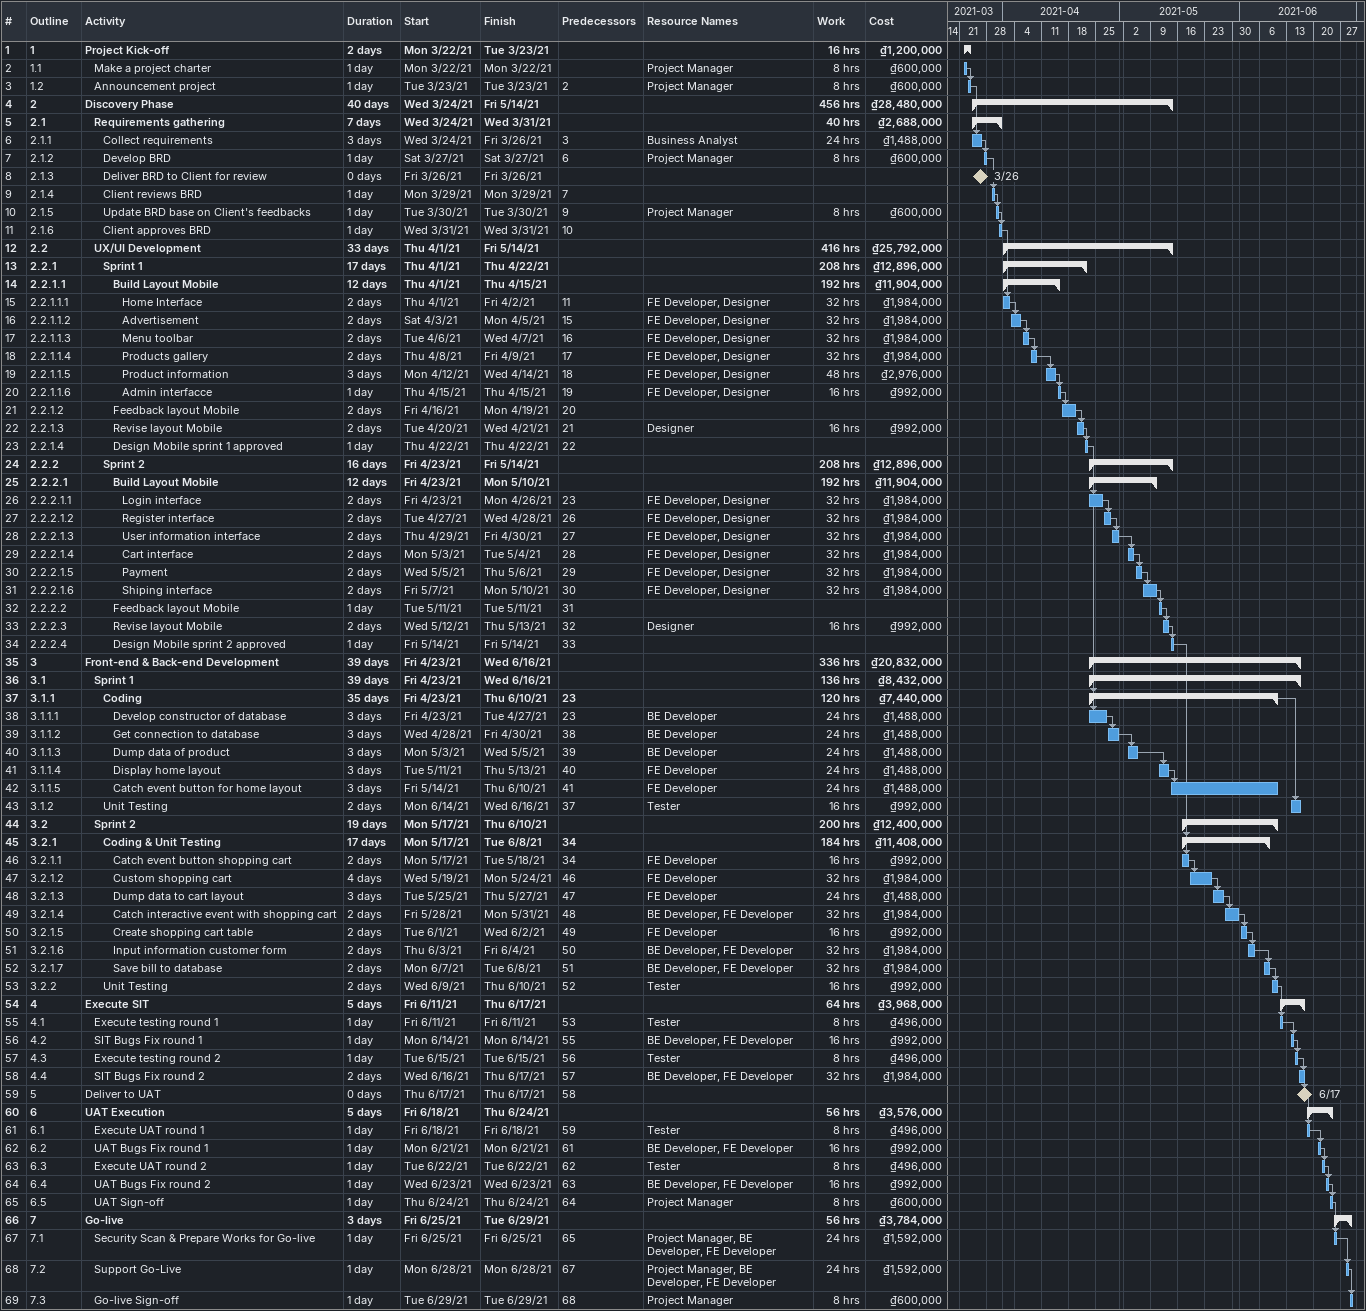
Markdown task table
| ID | WBS | Task | Duration | Start | Finish | Predecessors | Resources | Work (h) | Cost (₫) |
|---|---|---|---|---|---|---|---|---|---|
| 1 | 1 | **Project Kick-off** | 2d | 2021-03-22 | 2021-03-23 |  |  | 16 | 1200000 |
| 2 | 1.1 | Make a project charter | 1d | 2021-03-22 | 2021-03-22 |  | Project Manager | 8 | 600000 |
| 3 | 1.2 | Announcement project | 1d | 2021-03-23 | 2021-03-23 | 2 | Project Manager | 8 | 600000 |
| 4 | 2 | **Discovery Phase** | 40d | 2021-03-24 | 2021-05-14 |  |  | 456 | 28480000 |
| 5 | 2.1 | **Requirements gathering** | 7d | 2021-03-24 | 2021-03-31 |  |  | 40 | 2688000 |
| 6 | 2.1.1 | Collect requirements | 3d | 2021-03-24 | 2021-03-26 | 3 | Business Analyst | 24 | 1488000 |
| 7 | 2.1.2 | Develop BRD | 1d | 2021-03-27 | 2021-03-27 | 6 | Project Manager | 8 | 600000 |
| 8 | 2.1.3 | Deliver BRD to Client for review | 0d | 2021-03-26 | 2021-03-26 |  |  |  |  |
| 9 | 2.1.4 | Client reviews BRD | 1d | 2021-03-29 | 2021-03-29 | 7 |  |  |  |
| 10 | 2.1.5 | Update BRD base on Client's feedbacks | 1d | 2021-03-30 | 2021-03-30 | 9 | Project Manager | 8 | 600000 |
| 11 | 2.1.6 | Client approves BRD | 1d | 2021-03-31 | 2021-03-31 | 10 |  |  |  |
| 12 | 2.2 | **UX/UI Development** | 33d | 2021-04-01 | 2021-05-14 |  |  | 416 | 25792000 |
| 13 | 2.2.1 | **Sprint 1** | 17d | 2021-04-01 | 2021-04-22 |  |  | 208 | 12896000 |
| 14 | 2.2.1.1 | **Build Layout Mobile** | 12d | 2021-04-01 | 2021-04-15 |  |  | 192 | 11904000 |
| 15 | 2.2.1.1.1 | Home Interface | 2d | 2021-04-01 | 2021-04-02 | 11 | FE Developer, Designer | 32 | 1984000 |
| 16 | 2.2.1.1.2 | Advertisement | 2d | 2021-04-03 | 2021-04-05 | 15 | FE Developer, Designer | 32 | 1984000 |
| 17 | 2.2.1.1.3 | Menu toolbar | 2d | 2021-04-06 | 2021-04-07 | 16 | FE Developer, Designer | 32 | 1984000 |
| 18 | 2.2.1.1.4 | Products gallery | 2d | 2021-04-08 | 2021-04-09 | 17 | FE Developer, Designer | 32 | 1984000 |
| 19 | 2.2.1.1.5 | Product information | 3d | 2021-04-12 | 2021-04-14 | 18 | FE Developer, Designer | 48 | 2976000 |
| 20 | 2.2.1.1.6 | Admin interfacce | 1d | 2021-04-15 | 2021-04-15 | 19 | FE Developer, Designer | 16 | 992000 |
| 21 | 2.2.1.2 | Feedback layout Mobile | 2d | 2021-04-16 | 2021-04-19 | 20 |  |  |  |
| 22 | 2.2.1.3 | Revise layout Mobile | 2d | 2021-04-20 | 2021-04-21 | 21 | Designer | 16 | 992000 |
| 23 | 2.2.1.4 | Design Mobile sprint 1 approved | 1d | 2021-04-22 | 2021-04-22 | 22 |  |  |  |
| 24 | 2.2.2 | **Sprint 2** | 16d | 2021-04-23 | 2021-05-14 |  |  | 208 | 12896000 |
| 25 | 2.2.2.1 | **Build Layout Mobile** | 12d | 2021-04-23 | 2021-05-10 |  |  | 192 | 11904000 |
| 26 | 2.2.2.1.1 | Login interface | 2d | 2021-04-23 | 2021-04-26 | 23 | FE Developer, Designer | 32 | 1984000 |
| 27 | 2.2.2.1.2 | Register interface | 2d | 2021-04-27 | 2021-04-28 | 26 | FE Developer, Designer | 32 | 1984000 |
| 28 | 2.2.2.1.3 | User information interface | 2d | 2021-04-29 | 2021-04-30 | 27 | FE Developer, Designer | 32 | 1984000 |
| 29 | 2.2.2.1.4 | Cart interface | 2d | 2021-05-03 | 2021-05-04 | 28 | FE Developer, Designer | 32 | 1984000 |
| 30 | 2.2.2.1.5 | Payment | 2d | 2021-05-05 | 2021-05-06 | 29 | FE Developer, Designer | 32 | 1984000 |
| 31 | 2.2.2.1.6 | Shiping interface | 2d | 2021-05-07 | 2021-05-10 | 30 | FE Developer, Designer | 32 | 1984000 |
| 32 | 2.2.2.2 | Feedback layout Mobile | 1d | 2021-05-11 | 2021-05-11 | 31 |  |  |  |
| 33 | 2.2.2.3 | Revise layout Mobile | 2d | 2021-05-12 | 2021-05-13 | 32 | Designer | 16 | 992000 |
| 34 | 2.2.2.4 | Design Mobile sprint 2 approved | 1d | 2021-05-14 | 2021-05-14 | 33 |  |  |  |
| 35 | 3 | **Front-end & Back-end Development** | 39d | 2021-04-23 | 2021-06-16 |  |  | 336 | 20832000 |
| 36 | 3.1 | **Sprint 1** | 39d | 2021-04-23 | 2021-06-16 |  |  | 136 | 8432000 |
| 37 | 3.1.1 | **Coding** | 35d | 2021-04-23 | 2021-06-10 | 23 |  | 120 | 7440000 |
| 38 | 3.1.1.1 | Develop constructor of database | 3d | 2021-04-23 | 2021-04-27 | 23 | BE Developer | 24 | 1488000 |
| 39 | 3.1.1.2 | Get connection to database | 3d | 2021-04-28 | 2021-04-30 | 38 | BE Developer | 24 | 1488000 |
| 40 | 3.1.1.3 | Dump data of product | 3d | 2021-05-03 | 2021-05-05 | 39 | BE Developer | 24 | 1488000 |
| 41 | 3.1.1.4 | Display home layout | 3d | 2021-05-11 | 2021-05-13 | 40 | FE Developer | 24 | 1488000 |
| 42 | 3.1.1.5 | Catch event button for home layout | 3d | 2021-05-14 | 2021-06-10 | 41 | FE Developer | 24 | 1488000 |
| 43 | 3.1.2 | Unit Testing | 2d | 2021-06-14 | 2021-06-16 | 37 | Tester | 16 | 992000 |
| 44 | 3.2 | **Sprint 2** | 19d | 2021-05-17 | 2021-06-10 |  |  | 200 | 12400000 |
| 45 | 3.2.1 | **Coding & Unit Testing** | 17d | 2021-05-17 | 2021-06-08 | 34 |  | 184 | 11408000 |
| 46 | 3.2.1.1 | Catch event button shopping cart | 2d | 2021-05-17 | 2021-05-18 | 34 | FE Developer | 16 | 992000 |
| 47 | 3.2.1.2 | Custom shopping cart | 4d | 2021-05-19 | 2021-05-24 | 46 | FE Developer | 32 | 1984000 |
| 48 | 3.2.1.3 | Dump data to cart layout | 3d | 2021-05-25 | 2021-05-27 | 47 | FE Developer | 24 | 1488000 |
| 49 | 3.2.1.4 | Catch interactive event with shopping cart | 2d | 2021-05-28 | 2021-05-31 | 48 | BE Developer, FE Developer | 32 | 1984000 |
| 50 | 3.2.1.5 | Create shopping cart table | 2d | 2021-06-01 | 2021-06-02 | 49 | FE Developer | 16 | 992000 |
| 51 | 3.2.1.6 | Input information customer form | 2d | 2021-06-03 | 2021-06-04 | 50 | BE Developer, FE Developer | 32 | 1984000 |
| 52 | 3.2.1.7 | Save bill to database | 2d | 2021-06-07 | 2021-06-08 | 51 | BE Developer, FE Developer | 32 | 1984000 |
| 53 | 3.2.2 | Unit Testing | 2d | 2021-06-09 | 2021-06-10 | 52 | Tester | 16 | 992000 |
| 54 | 4 | **Execute SIT** | 5d | 2021-06-11 | 2021-06-17 |  |  | 64 | 3968000 |
| 55 | 4.1 | Execute testing round 1 | 1d | 2021-06-11 | 2021-06-11 | 53 | Tester | 8 | 496000 |
| 56 | 4.2 | SIT Bugs Fix round 1 | 1d | 2021-06-14 | 2021-06-14 | 55 | BE Developer, FE Developer | 16 | 992000 |
| 57 | 4.3 | Execute testing round 2 | 1d | 2021-06-15 | 2021-06-15 | 56 | Tester | 8 | 496000 |
| 58 | 4.4 | SIT Bugs Fix round 2 | 2d | 2021-06-16 | 2021-06-17 | 57 | BE Developer, FE Developer | 32 | 1984000 |
| 59 | 5 | Deliver to UAT | 0d | 2021-06-17 | 2021-06-17 | 58 |  |  |  |
| 60 | 6 | **UAT Execution** | 5d | 2021-06-18 | 2021-06-24 |  |  | 56 | 3576000 |
| 61 | 6.1 | Execute UAT round 1 | 1d | 2021-06-18 | 2021-06-18 | 59 | Tester | 8 | 496000 |
| 62 | 6.2 | UAT Bugs Fix round 1 | 1d | 2021-06-21 | 2021-06-21 | 61 | BE Developer, FE Developer | 16 | 992000 |
| 63 | 6.3 | Execute UAT round 2 | 1d | 2021-06-22 | 2021-06-22 | 62 | Tester | 8 | 496000 |
| 64 | 6.4 | UAT Bugs Fix round 2 | 1d | 2021-06-23 | 2021-06-23 | 63 | BE Developer, FE Developer | 16 | 992000 |
| 65 | 6.5 | UAT Sign-off | 1d | 2021-06-24 | 2021-06-24 | 64 | Project Manager | 8 | 600000 |
| 66 | 7 | **Go-live** | 3d | 2021-06-25 | 2021-06-29 |  |  | 56 | 3784000 |
| 67 | 7.1 | Security Scan & Prepare Works for Go-live | 1d | 2021-06-25 | 2021-06-25 | 65 | Project Manager, BE Developer, FE Developer | 24 | 1592000 |
| 68 | 7.2 | Support Go-Live | 1d | 2021-06-28 | 2021-06-28 | 67 | Project Manager, BE Developer, FE Developer | 24 | 1592000 |
| 69 | 7.3 | Go-live Sign-off | 1d | 2021-06-29 | 2021-06-29 | 68 | Project Manager | 8 | 600000 |
